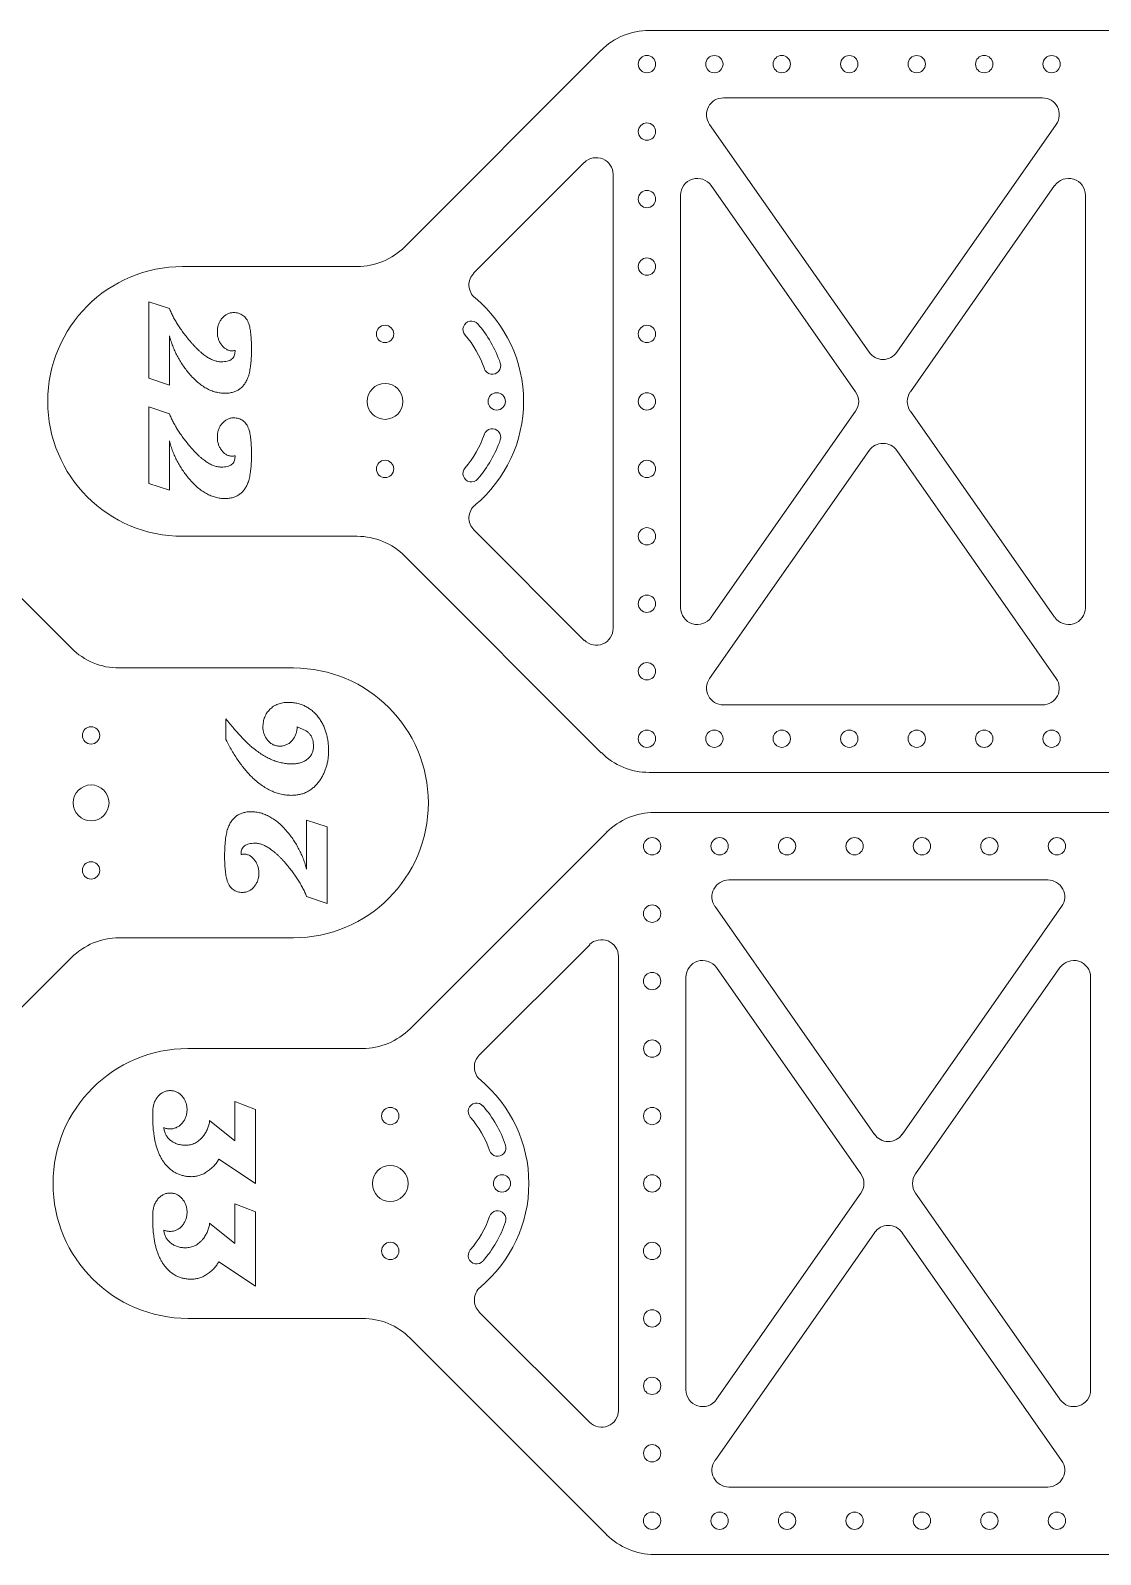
# Model space of a CAD drawing. Header units: inches. Extents: x 0.3 to 23.7, y 0.3 to 11.7.
# Drawn here: x 10.44 to 18.37, y 0.4 to 11.7 of the extents above; entities that cross this region are included whole.
import ezdxf

# ---------------------------------------------------------------- set-up
doc = ezdxf.new("R2010")
doc.units = ezdxf.units.IN
doc.header["$MEASUREMENT"] = 0
doc.layers.add('CUT', color=1, linetype='Continuous')

msp = doc.modelspace()

# ---------------------------------------------------------------- linework, layer by layer
at = {"layer": 'CUT', "linetype": 'Continuous', "lineweight": 15}
for p, q in [((22.616, 11.699), (15.027, 11.699)), ((14.673, 11.552), (13.216, 10.095)), ((17.943, 11.199), (15.578, 11.199)), ((15.476, 11.002), (16.658, 9.313)), ((16.863, 9.313), (18.045, 11.002)), ((14.547, 10.719), (13.729, 9.901)), ((14.761, 7.267), (14.761, 10.631)), ((16.558, 9.02), (15.488, 10.549)), ((18.033, 10.549), (16.964, 9.02)), ((15.261, 10.477), (15.261, 7.42)), ((18.261, 7.42), (18.261, 10.477)), ((12.863, 9.949), (11.57, 9.949)), ((11.32, 9.688), (11.472, 9.638)), ((11.32, 9.121), (11.32, 9.688)), ((11.472, 9.436), (11.472, 9.07)), ((11.958, 9.32), (11.958, 9.326)), ((11.472, 9.07), (11.32, 9.121)), ((11.32, 8.908), (11.472, 8.857)), ((11.32, 8.341), (11.32, 8.908)), ((15.488, 7.349), (16.558, 8.877)), ((16.964, 8.877), (18.033, 7.349)), ((11.472, 8.656), (11.472, 8.29)), ((10.745, 7.12), (9.288, 8.577)), ((11.958, 8.539), (11.958, 8.546)), ((16.658, 8.584), (15.476, 6.895)), ((18.045, 6.895), (16.863, 8.584)), ((11.472, 8.29), (11.32, 8.341)), ((11.57, 7.949), (12.863, 7.949)), ((13.729, 7.997), (14.547, 7.178)), ((13.216, 7.802), (14.673, 6.345)), ((12.391, 6.973), (11.099, 6.973)), ((15.578, 6.699), (17.943, 6.699)), ((11.891, 6.442), (11.891, 6.596)), ((15.027, 6.199), (22.616, 6.199)), ((22.655, 5.902), (15.066, 5.902)), ((12.489, 5.846), (12.641, 5.796)), ((12.489, 5.481), (12.489, 5.846)), ((12.641, 5.796), (12.641, 5.228)), ((14.713, 5.755), (13.256, 4.298)), ((12.003, 5.597), (12.003, 5.59)), ((17.983, 5.402), (15.618, 5.402)), ((12.641, 5.228), (12.489, 5.279)), ((15.516, 5.205), (16.698, 3.516)), ((16.903, 3.516), (18.085, 5.205)), ((11.099, 4.973), (12.391, 4.973)), ((14.587, 4.922), (13.769, 4.104)), ((9.288, 3.37), (10.745, 4.827)), ((14.8, 1.47), (14.8, 4.834)), ((16.598, 3.223), (15.528, 4.752)), ((18.073, 4.752), (17.003, 3.223)), ((15.3, 4.68), (15.3, 1.623)), ((18.3, 1.623), (18.3, 4.68)), ((12.902, 4.152), (11.609, 4.152)), ((11.957, 3.468), (11.957, 3.76)), ((11.957, 3.76), (12.109, 3.701)), ((11.77, 3.618), (11.957, 3.468)), ((12.109, 3.701), (12.109, 3.152)), ((12.109, 3.152), (11.838, 3.332)), ((15.528, 1.552), (16.598, 3.08)), ((17.003, 3.08), (18.073, 1.552)), ((11.957, 2.708), (11.957, 3)), ((11.957, 3), (12.109, 2.941)), ((12.109, 2.941), (12.109, 2.391)), ((11.77, 2.858), (11.957, 2.708)), ((16.698, 2.787), (15.516, 1.098)), ((18.085, 1.098), (16.903, 2.787)), ((12.109, 2.391), (11.838, 2.572)), ((11.609, 2.152), (12.902, 2.152)), ((13.769, 2.199), (14.587, 1.381)), ((13.256, 2.005), (14.713, 0.548)), ((15.618, 0.902), (17.983, 0.902)), ((15.066, 0.402), (22.655, 0.402))]:
    msp.add_line(p, q, dxfattribs=at)
for centre, radius in [((15.011, 11.449), 0.0643), ((15.511, 11.449), 0.0642), ((16.011, 11.449), 0.0643), ((16.511, 11.449), 0.0642), ((17.011, 11.449), 0.0642), ((17.511, 11.449), 0.0643), ((18.011, 11.449), 0.0642), ((15.011, 10.949), 0.0643), ((15.011, 10.449), 0.0642), ((15.011, 9.949), 0.0642), ((13.07, 9.449), 0.0642), ((15.011, 9.449), 0.0642), ((13.07, 8.949), 0.133), ((13.898, 8.949), 0.0642), ((15.011, 8.949), 0.0642), ((13.07, 8.449), 0.0643), ((15.011, 8.449), 0.0643), ((15.011, 7.949), 0.0642), ((15.011, 7.449), 0.0642), ((15.011, 6.949), 0.0642), ((10.891, 6.473), 0.0642), ((15.011, 6.449), 0.0643), ((15.511, 6.449), 0.0642), ((16.011, 6.449), 0.0642), ((16.511, 6.449), 0.0642), ((17.011, 6.449), 0.0642), ((17.511, 6.449), 0.0643), ((18.011, 6.449), 0.0642), ((10.891, 5.973), 0.133), ((15.05, 5.652), 0.0643), ((15.55, 5.652), 0.0642), ((16.05, 5.652), 0.0643), ((16.55, 5.652), 0.0642), ((17.05, 5.652), 0.0642), ((17.55, 5.652), 0.0643), ((18.05, 5.652), 0.0642), ((10.891, 5.473), 0.0642), ((15.05, 5.152), 0.0643), ((15.05, 4.652), 0.0643), ((15.05, 4.152), 0.0642), ((13.109, 3.652), 0.0642), ((15.05, 3.652), 0.0642), ((13.109, 3.152), 0.133), ((13.937, 3.152), 0.0642), ((15.05, 3.152), 0.0642), ((13.109, 2.652), 0.0643), ((15.05, 2.652), 0.0643), ((15.05, 2.152), 0.0642), ((15.05, 1.652), 0.0642), ((15.05, 1.152), 0.0642), ((15.05, 0.652), 0.0643), ((15.55, 0.652), 0.0642), ((16.05, 0.652), 0.0642), ((16.55, 0.652), 0.0642), ((17.05, 0.652), 0.0642), ((17.55, 0.652), 0.0643), ((18.05, 0.652), 0.0642)]:
    msp.add_circle(centre, radius, dxfattribs=at)
for centre, radius, start, end in [((15.027, 11.199), 0.5, 90, 135), ((15.578, 11.074), 0.125, 90, 214.992), ((17.943, 11.074), 0.125, 325.008, 90), ((14.636, 10.631), 0.125, 0, 135), ((15.386, 10.477), 0.125, 34.992, 180), ((18.136, 10.477), 0.125, 0, 145.008), ((12.863, 10.449), 0.5, 270, 315), ((11.57, 8.949), 1, 90, 270), ((13.817, 9.812), 0.125, 135, 230.1519), ((13.097, 8.949), 1, 309.8481, 50.1519), ((13.71, 9.482), 0.0625, 41.0184, 221.0184), ((13.097, 8.949), 0.875, 18.9816, 41.0184), ((13.097, 8.949), 0.75, 18.9816, 41.0184), ((16.761, 9.385), 0.125, 214.992, 325.008), ((13.865, 9.213), 0.0625, 198.9816, 18.9816), ((16.456, 8.949), 0.125, 325.008, 34.992), ((17.066, 8.949), 0.125, 145.008, 214.992), ((13.097, 8.949), 0.75, 318.9816, 341.0184), ((13.865, 8.684), 0.0625, 341.0184, 161.0184), ((13.097, 8.949), 0.875, 318.9816, 341.0184), ((16.761, 8.513), 0.125, 34.992, 145.008), ((13.71, 8.415), 0.0625, 138.9816, 318.9816), ((13.817, 8.085), 0.125, 129.8481, 225), ((12.863, 7.449), 0.5, 45, 90), ((15.386, 7.42), 0.125, 180, 325.008), ((18.136, 7.42), 0.125, 214.992, 0), ((14.636, 7.267), 0.125, 225, 0), ((11.099, 7.473), 0.5, 225, 270), ((12.391, 5.973), 1, 270, 90), ((15.578, 6.824), 0.125, 145.008, 270), ((17.943, 6.824), 0.125, 270, 34.992), ((15.027, 6.699), 0.5, 225, 270), ((15.066, 5.402), 0.5, 90, 135), ((15.618, 5.277), 0.125, 90, 214.992), ((17.983, 5.277), 0.125, 325.008, 90), ((11.099, 4.473), 0.5, 90, 135), ((14.675, 4.834), 0.125, 0, 135), ((15.425, 4.68), 0.125, 34.992, 180), ((18.175, 4.68), 0.125, 0, 145.008), ((12.902, 4.652), 0.5, 270, 315), ((11.609, 3.152), 1, 90, 270), ((13.857, 4.015), 0.125, 135, 230.1519), ((13.136, 3.152), 1, 309.8481, 50.1519), ((13.749, 3.685), 0.0625, 41.0184, 221.0184), ((13.136, 3.152), 0.75, 18.9816, 41.0184), ((13.136, 3.152), 0.875, 18.9816, 41.0184), ((16.8, 3.588), 0.125, 214.992, 325.008), ((13.904, 3.416), 0.0625, 198.9816, 18.9816), ((16.495, 3.152), 0.125, 325.008, 34.992), ((17.105, 3.152), 0.125, 145.008, 214.992), ((13.904, 2.887), 0.0625, 341.0184, 161.0184), ((13.136, 3.152), 0.75, 318.9816, 341.0184), ((13.136, 3.152), 0.875, 318.9816, 341.0184), ((16.8, 2.716), 0.125, 34.992, 145.008), ((13.749, 2.618), 0.0625, 138.9816, 318.9816), ((13.857, 2.288), 0.125, 129.8481, 225), ((12.902, 1.652), 0.5, 45, 90), ((15.425, 1.623), 0.125, 180, 325.008), ((18.175, 1.623), 0.125, 214.992, 0), ((14.675, 1.47), 0.125, 225, 0), ((15.618, 1.027), 0.125, 145.008, 270), ((17.983, 1.027), 0.125, 270, 34.992), ((15.066, 0.902), 0.5, 225, 270)]:
    msp.add_arc(centre, radius, start, end, dxfattribs=at)
for points, knots in [([(11.472, 9.638), (11.476, 9.628), (11.484, 9.607), (11.499, 9.577), (11.516, 9.547), (11.535, 9.516), (11.555, 9.486), (11.577, 9.455), (11.601, 9.424), (11.618, 9.403), (11.627, 9.393)], [0, 0, 0, 0, 0.111845, 0.227635, 0.345927, 0.468688, 0.595109, 0.725997, 0.860576, 1, 1, 1, 1]), ([(11.86, 9.564), (11.863, 9.567), (11.869, 9.574), (11.879, 9.583), (11.889, 9.59), (11.899, 9.597), (11.91, 9.601), (11.922, 9.605), (11.934, 9.607), (11.943, 9.607), (11.947, 9.607)], [0, 0, 0, 0, 0.136205, 0.26551, 0.391549, 0.513688, 0.632227, 0.752347, 0.875377, 1, 1, 1, 1]), ([(11.947, 9.607), (11.953, 9.607), (11.966, 9.607), (11.985, 9.603), (12.002, 9.596), (12.017, 9.587), (12.031, 9.575), (12.042, 9.561), (12.053, 9.544), (12.057, 9.531), (12.06, 9.525)], [0, 0, 0, 0, 0.1334943, 0.2579789, 0.3772073, 0.4934303, 0.6093878, 0.7309562, 0.8603139, 1, 1, 1, 1]), ([(11.827, 9.466), (11.827, 9.475), (11.828, 9.493), (11.834, 9.519), (11.845, 9.542), (11.855, 9.556), (11.86, 9.564)], [0, 0, 0, 0, 0.257355, 0.504836, 0.75006, 1, 1, 1, 1]), ([(12.06, 9.525), (12.061, 9.52), (12.065, 9.509), (12.069, 9.491), (12.072, 9.471), (12.075, 9.449), (12.077, 9.425), (12.079, 9.398), (12.08, 9.368), (12.08, 9.348), (12.08, 9.338)], [0, 0, 0, 0, 0.083538, 0.179134, 0.285419, 0.403779, 0.53428, 0.677076, 0.832286, 1, 1, 1, 1]), ([(11.618, 9.156), (11.609, 9.166), (11.593, 9.187), (11.569, 9.219), (11.548, 9.253), (11.529, 9.287), (11.512, 9.323), (11.496, 9.36), (11.483, 9.397), (11.476, 9.423), (11.472, 9.436)], [0, 0, 0, 0, 0.125793, 0.250369, 0.374648, 0.498462, 0.622833, 0.747248, 0.87305, 1, 1, 1, 1]), ([(11.627, 9.393), (11.632, 9.387), (11.643, 9.375), (11.658, 9.358), (11.674, 9.342), (11.689, 9.327), (11.704, 9.314), (11.719, 9.301), (11.734, 9.29), (11.748, 9.28), (11.762, 9.271), (11.776, 9.264), (11.79, 9.257), (11.803, 9.252), (11.817, 9.248), (11.83, 9.245), (11.843, 9.243), (11.851, 9.243), (11.855, 9.243)], [0, 0, 0, 0, 0.086236, 0.168783, 0.247671, 0.323385, 0.395208, 0.464029, 0.529163, 0.591846, 0.650793, 0.707271, 0.760951, 0.812531, 0.862074, 0.909376, 0.955432, 1, 1, 1, 1]), ([(11.858, 9.368), (11.853, 9.375), (11.843, 9.389), (11.834, 9.413), (11.827, 9.439), (11.827, 9.457), (11.827, 9.466)], [0, 0, 0, 0, 0.24476, 0.488975, 0.738461, 1, 1, 1, 1]), ([(11.855, 9.243), (11.863, 9.243), (11.878, 9.243), (11.9, 9.247), (11.918, 9.252), (11.933, 9.261), (11.944, 9.272), (11.953, 9.286), (11.958, 9.302), (11.958, 9.313), (11.958, 9.32)], [0, 0, 0, 0, 0.1655939, 0.3102323, 0.4380638, 0.5518857, 0.658894, 0.7641854, 0.8763115, 1, 1, 1, 1]), ([(11.938, 9.324), (11.934, 9.324), (11.927, 9.324), (11.915, 9.326), (11.904, 9.33), (11.894, 9.335), (11.884, 9.341), (11.875, 9.348), (11.866, 9.358), (11.861, 9.364), (11.858, 9.368)], [0, 0, 0, 0, 0.122964, 0.24273, 0.35974, 0.479229, 0.600763, 0.726965, 0.85955, 1, 1, 1, 1]), ([(11.958, 9.326), (11.954, 9.326), (11.948, 9.324), (11.941, 9.324), (11.938, 9.324)], [0, 0, 0, 0, 0.577947, 1, 1, 1, 1]), ([(12.08, 9.338), (12.08, 9.327), (12.08, 9.305), (12.079, 9.274), (12.077, 9.246), (12.074, 9.219), (12.071, 9.195), (12.067, 9.173), (12.063, 9.153), (12.059, 9.141), (12.057, 9.135)], [0, 0, 0, 0, 0.161484, 0.312241, 0.453113, 0.58273, 0.702049, 0.811165, 0.910307, 1, 1, 1, 1]), ([(11.884, 9.009), (11.872, 9.01), (11.849, 9.011), (11.814, 9.018), (11.779, 9.029), (11.745, 9.046), (11.712, 9.066), (11.68, 9.092), (11.648, 9.122), (11.628, 9.144), (11.618, 9.156)], [0, 0, 0, 0, 0.113161, 0.226776, 0.341575, 0.459976, 0.584075, 0.714175, 0.85294, 1, 1, 1, 1]), ([(12.057, 9.135), (12.055, 9.13), (12.052, 9.12), (12.045, 9.106), (12.038, 9.092), (12.03, 9.08), (12.022, 9.069), (12.013, 9.058), (12.003, 9.049), (11.992, 9.041), (11.981, 9.033), (11.969, 9.027), (11.957, 9.021), (11.944, 9.017), (11.93, 9.014), (11.915, 9.011), (11.9, 9.01), (11.89, 9.01), (11.884, 9.009)], [0, 0, 0, 0, 0.070545, 0.137968, 0.203214, 0.266012, 0.326974, 0.386914, 0.445802, 0.503076, 0.561662, 0.619541, 0.678718, 0.738989, 0.800569, 0.86482, 0.931163, 1, 1, 1, 1]), ([(11.472, 8.857), (11.476, 8.847), (11.484, 8.827), (11.499, 8.797), (11.516, 8.766), (11.535, 8.736), (11.555, 8.705), (11.577, 8.674), (11.601, 8.643), (11.618, 8.623), (11.627, 8.613)], [0, 0, 0, 0, 0.111845, 0.227635, 0.345927, 0.468688, 0.595109, 0.725997, 0.860576, 1, 1, 1, 1]), ([(11.86, 8.783), (11.863, 8.787), (11.869, 8.793), (11.879, 8.802), (11.889, 8.81), (11.899, 8.816), (11.91, 8.821), (11.922, 8.825), (11.934, 8.827), (11.943, 8.827), (11.947, 8.827)], [0, 0, 0, 0, 0.136205, 0.26551, 0.391549, 0.513688, 0.632227, 0.752347, 0.875377, 1, 1, 1, 1]), ([(11.947, 8.827), (11.953, 8.827), (11.966, 8.826), (11.985, 8.822), (12.002, 8.816), (12.017, 8.807), (12.031, 8.795), (12.042, 8.78), (12.053, 8.763), (12.057, 8.751), (12.06, 8.744)], [0, 0, 0, 0, 0.1334943, 0.2579789, 0.3772073, 0.4934303, 0.6093878, 0.7309562, 0.8603139, 1, 1, 1, 1]), ([(11.827, 8.686), (11.827, 8.695), (11.828, 8.713), (11.834, 8.738), (11.845, 8.762), (11.855, 8.776), (11.86, 8.783)], [0, 0, 0, 0, 0.257355, 0.504836, 0.75006, 1, 1, 1, 1]), ([(12.06, 8.744), (12.061, 8.739), (12.065, 8.728), (12.069, 8.711), (12.072, 8.691), (12.075, 8.669), (12.077, 8.644), (12.079, 8.617), (12.08, 8.588), (12.08, 8.568), (12.08, 8.557)], [0, 0, 0, 0, 0.083538, 0.179134, 0.285419, 0.403779, 0.53428, 0.677076, 0.832286, 1, 1, 1, 1]), ([(11.618, 8.375), (11.609, 8.386), (11.593, 8.406), (11.569, 8.439), (11.548, 8.472), (11.529, 8.507), (11.512, 8.542), (11.496, 8.579), (11.483, 8.617), (11.476, 8.643), (11.472, 8.656)], [0, 0, 0, 0, 0.125793, 0.250369, 0.374648, 0.498462, 0.622833, 0.747248, 0.87305, 1, 1, 1, 1]), ([(11.627, 8.613), (11.632, 8.606), (11.643, 8.595), (11.658, 8.577), (11.674, 8.562), (11.689, 8.547), (11.704, 8.533), (11.719, 8.521), (11.734, 8.51), (11.748, 8.5), (11.762, 8.491), (11.776, 8.483), (11.79, 8.477), (11.803, 8.471), (11.817, 8.467), (11.83, 8.464), (11.843, 8.463), (11.851, 8.462), (11.855, 8.462)], [0, 0, 0, 0, 0.086236, 0.168783, 0.247671, 0.323385, 0.395208, 0.464029, 0.529163, 0.591846, 0.650793, 0.707271, 0.760951, 0.812531, 0.862074, 0.909376, 0.955432, 1, 1, 1, 1]), ([(11.858, 8.588), (11.853, 8.595), (11.843, 8.609), (11.834, 8.633), (11.827, 8.659), (11.827, 8.677), (11.827, 8.686)], [0, 0, 0, 0, 0.24476, 0.488975, 0.738461, 1, 1, 1, 1]), ([(11.938, 8.543), (11.934, 8.543), (11.927, 8.544), (11.915, 8.546), (11.904, 8.549), (11.894, 8.554), (11.884, 8.56), (11.875, 8.568), (11.866, 8.577), (11.861, 8.584), (11.858, 8.588)], [0, 0, 0, 0, 0.122964, 0.24273, 0.35974, 0.479229, 0.600763, 0.726965, 0.85955, 1, 1, 1, 1]), ([(11.855, 8.462), (11.863, 8.462), (11.878, 8.463), (11.9, 8.466), (11.918, 8.472), (11.933, 8.481), (11.944, 8.492), (11.953, 8.505), (11.958, 8.522), (11.958, 8.533), (11.958, 8.539)], [0, 0, 0, 0, 0.165594, 0.310232, 0.438064, 0.551886, 0.658894, 0.764185, 0.876311, 1, 1, 1, 1]), ([(11.958, 8.546), (11.954, 8.545), (11.948, 8.544), (11.941, 8.543), (11.938, 8.543)], [0, 0, 0, 0, 0.577947, 1, 1, 1, 1]), ([(12.08, 8.557), (12.08, 8.546), (12.08, 8.525), (12.079, 8.494), (12.077, 8.465), (12.074, 8.439), (12.071, 8.414), (12.067, 8.392), (12.063, 8.372), (12.059, 8.36), (12.057, 8.354)], [0, 0, 0, 0, 0.161484, 0.312241, 0.453113, 0.58273, 0.702049, 0.811165, 0.910307, 1, 1, 1, 1]), ([(11.884, 8.229), (11.872, 8.229), (11.849, 8.23), (11.814, 8.238), (11.779, 8.249), (11.745, 8.265), (11.712, 8.286), (11.68, 8.311), (11.648, 8.341), (11.628, 8.364), (11.618, 8.375)], [0, 0, 0, 0, 0.113161, 0.226776, 0.341575, 0.459976, 0.584075, 0.714175, 0.85294, 1, 1, 1, 1]), ([(12.057, 8.354), (12.055, 8.349), (12.052, 8.339), (12.045, 8.325), (12.038, 8.312), (12.03, 8.3), (12.022, 8.288), (12.013, 8.278), (12.003, 8.269), (11.992, 8.26), (11.981, 8.253), (11.969, 8.246), (11.957, 8.241), (11.944, 8.237), (11.93, 8.233), (11.915, 8.231), (11.9, 8.229), (11.89, 8.229), (11.884, 8.229)], [0, 0, 0, 0, 0.070545, 0.137968, 0.203214, 0.266012, 0.326974, 0.386914, 0.445802, 0.503076, 0.561662, 0.619541, 0.678718, 0.738989, 0.800569, 0.86482, 0.931163, 1, 1, 1, 1]), ([(12.165, 6.535), (12.165, 6.542), (12.166, 6.555), (12.168, 6.574), (12.172, 6.592), (12.178, 6.609), (12.185, 6.625), (12.194, 6.64), (12.205, 6.654), (12.217, 6.667), (12.23, 6.679), (12.244, 6.689), (12.26, 6.699), (12.276, 6.706), (12.293, 6.711), (12.312, 6.715), (12.331, 6.718), (12.344, 6.718), (12.351, 6.718)], [0, 0, 0, 0, 0.067186, 0.132121, 0.194896, 0.256015, 0.3161, 0.375802, 0.435788, 0.49748, 0.558808, 0.619351, 0.67952, 0.740373, 0.802005, 0.865719, 0.931191, 1, 1, 1, 1]), ([(12.351, 6.718), (12.362, 6.718), (12.384, 6.717), (12.417, 6.712), (12.448, 6.703), (12.477, 6.691), (12.504, 6.676), (12.53, 6.657), (12.554, 6.635), (12.568, 6.618), (12.575, 6.609)], [0, 0, 0, 0, 0.132253, 0.259126, 0.382264, 0.502634, 0.623382, 0.745314, 0.870334, 1, 1, 1, 1]), ([(11.891, 6.596), (11.901, 6.584), (11.92, 6.56), (11.948, 6.526), (11.975, 6.495), (12.002, 6.465), (12.028, 6.439), (12.052, 6.414), (12.076, 6.392), (12.093, 6.379), (12.1, 6.373)], [0, 0, 0, 0, 0.15214, 0.296236, 0.432753, 0.561763, 0.682619, 0.795791, 0.901777, 1, 1, 1, 1]), ([(12.575, 6.609), (12.581, 6.601), (12.593, 6.584), (12.609, 6.556), (12.622, 6.528), (12.633, 6.497), (12.641, 6.466), (12.647, 6.433), (12.651, 6.399), (12.651, 6.375), (12.652, 6.363)], [0, 0, 0, 0, 0.120183, 0.239267, 0.359832, 0.481193, 0.605622, 0.732783, 0.863967, 1, 1, 1, 1]), ([(12.082, 6.165), (12.073, 6.175), (12.055, 6.193), (12.03, 6.223), (12.005, 6.254), (11.98, 6.288), (11.957, 6.324), (11.934, 6.361), (11.912, 6.401), (11.898, 6.428), (11.891, 6.442)], [0, 0, 0, 0, 0.112772, 0.22844, 0.347963, 0.470291, 0.596582, 0.727028, 0.861165, 1, 1, 1, 1]), ([(12.2, 6.437), (12.197, 6.441), (12.192, 6.448), (12.185, 6.459), (12.179, 6.47), (12.174, 6.483), (12.17, 6.495), (12.167, 6.508), (12.165, 6.521), (12.165, 6.531), (12.165, 6.535)], [0, 0, 0, 0, 0.126586, 0.249991, 0.372826, 0.495335, 0.617141, 0.742133, 0.868578, 1, 1, 1, 1]), ([(12.418, 6.536), (12.418, 6.531), (12.418, 6.522), (12.416, 6.508), (12.414, 6.496), (12.409, 6.483), (12.405, 6.471), (12.399, 6.459), (12.391, 6.448), (12.386, 6.441), (12.383, 6.438)], [0, 0, 0, 0, 0.131268, 0.257509, 0.382611, 0.504667, 0.626977, 0.749613, 0.873618, 1, 1, 1, 1]), ([(12.441, 6.527), (12.437, 6.528), (12.43, 6.531), (12.422, 6.534), (12.418, 6.536)], [0, 0, 0, 0, 0.491104, 1, 1, 1, 1]), ([(12.54, 6.394), (12.54, 6.403), (12.539, 6.418), (12.535, 6.441), (12.527, 6.461), (12.516, 6.479), (12.502, 6.495), (12.484, 6.508), (12.464, 6.519), (12.449, 6.524), (12.441, 6.527)], [0, 0, 0, 0, 0.137105, 0.264173, 0.383509, 0.499168, 0.614776, 0.73501, 0.862591, 1, 1, 1, 1]), ([(12.1, 6.373), (12.112, 6.364), (12.134, 6.347), (12.169, 6.324), (12.204, 6.305), (12.239, 6.289), (12.274, 6.277), (12.31, 6.269), (12.345, 6.263), (12.369, 6.262), (12.38, 6.262)], [0, 0, 0, 0, 0.141107, 0.276152, 0.405396, 0.530079, 0.651265, 0.769097, 0.88485, 1, 1, 1, 1]), ([(12.292, 6.394), (12.288, 6.394), (12.279, 6.394), (12.266, 6.396), (12.253, 6.4), (12.241, 6.404), (12.23, 6.411), (12.219, 6.418), (12.209, 6.427), (12.203, 6.434), (12.2, 6.437)], [0, 0, 0, 0, 0.127847, 0.252585, 0.374346, 0.495708, 0.615375, 0.740429, 0.868197, 1, 1, 1, 1]), ([(12.383, 6.438), (12.38, 6.434), (12.374, 6.427), (12.364, 6.418), (12.353, 6.411), (12.342, 6.405), (12.33, 6.4), (12.318, 6.396), (12.305, 6.394), (12.297, 6.394), (12.292, 6.394)], [0, 0, 0, 0, 0.134084, 0.26399, 0.386805, 0.509592, 0.629807, 0.751192, 0.874045, 1, 1, 1, 1]), ([(12.491, 6.294), (12.495, 6.297), (12.503, 6.303), (12.513, 6.314), (12.521, 6.325), (12.528, 6.337), (12.534, 6.35), (12.537, 6.364), (12.54, 6.379), (12.54, 6.389), (12.54, 6.394)], [0, 0, 0, 0, 0.128251, 0.251171, 0.371318, 0.492001, 0.61221, 0.737027, 0.865722, 1, 1, 1, 1]), ([(12.652, 6.363), (12.651, 6.352), (12.651, 6.331), (12.648, 6.299), (12.642, 6.268), (12.635, 6.239), (12.625, 6.21), (12.613, 6.184), (12.599, 6.158), (12.588, 6.142), (12.583, 6.134)], [0, 0, 0, 0, 0.135907, 0.267831, 0.395195, 0.519409, 0.641083, 0.761247, 0.880493, 1, 1, 1, 1]), ([(12.38, 6.262), (12.386, 6.262), (12.397, 6.262), (12.413, 6.264), (12.428, 6.266), (12.442, 6.27), (12.455, 6.274), (12.468, 6.28), (12.48, 6.286), (12.488, 6.292), (12.491, 6.294)], [0, 0, 0, 0, 0.140092, 0.275411, 0.4038, 0.528551, 0.650754, 0.76833, 0.884603, 1, 1, 1, 1]), ([(12.377, 6.029), (12.365, 6.029), (12.339, 6.03), (12.3, 6.037), (12.262, 6.047), (12.225, 6.063), (12.188, 6.082), (12.152, 6.106), (12.116, 6.133), (12.093, 6.155), (12.082, 6.165)], [0, 0, 0, 0, 0.116307, 0.232664, 0.349875, 0.470036, 0.594077, 0.722937, 0.858064, 1, 1, 1, 1]), ([(12.583, 6.134), (12.576, 6.126), (12.564, 6.109), (12.542, 6.088), (12.519, 6.07), (12.494, 6.055), (12.467, 6.043), (12.439, 6.035), (12.409, 6.03), (12.388, 6.029), (12.377, 6.029)], [0, 0, 0, 0, 0.131367, 0.257788, 0.380513, 0.500898, 0.621139, 0.742845, 0.868549, 1, 1, 1, 1]), ([(11.904, 5.782), (11.906, 5.787), (11.91, 5.797), (11.916, 5.811), (11.923, 5.825), (11.931, 5.837), (11.939, 5.848), (11.949, 5.858), (11.958, 5.868), (11.969, 5.876), (11.98, 5.884), (11.992, 5.89), (12.004, 5.895), (12.018, 5.9), (12.031, 5.903), (12.046, 5.906), (12.061, 5.907), (12.072, 5.907), (12.077, 5.907)], [0, 0, 0, 0, 0.070545, 0.137968, 0.203214, 0.266012, 0.326974, 0.386914, 0.445802, 0.503076, 0.561662, 0.619541, 0.678718, 0.738989, 0.800569, 0.86482, 0.931163, 1, 1, 1, 1]), ([(12.077, 5.907), (12.089, 5.907), (12.113, 5.906), (12.148, 5.899), (12.182, 5.887), (12.216, 5.871), (12.249, 5.85), (12.282, 5.825), (12.314, 5.795), (12.333, 5.773), (12.343, 5.761)], [0, 0, 0, 0, 0.113161, 0.226776, 0.341575, 0.459976, 0.584075, 0.714175, 0.85294, 1, 1, 1, 1]), ([(11.881, 5.579), (11.881, 5.59), (11.881, 5.612), (11.883, 5.642), (11.884, 5.671), (11.887, 5.698), (11.89, 5.722), (11.894, 5.744), (11.898, 5.764), (11.902, 5.776), (11.904, 5.782)], [0, 0, 0, 0, 0.161484, 0.312241, 0.453113, 0.58273, 0.702049, 0.811165, 0.910307, 1, 1, 1, 1]), ([(12.106, 5.674), (12.098, 5.674), (12.083, 5.674), (12.062, 5.67), (12.044, 5.664), (12.029, 5.656), (12.017, 5.645), (12.009, 5.631), (12.004, 5.615), (12.003, 5.603), (12.003, 5.597)], [0, 0, 0, 0, 0.1655939, 0.3102323, 0.4380638, 0.5518857, 0.658894, 0.7641854, 0.8763115, 1, 1, 1, 1]), ([(12.334, 5.524), (12.329, 5.53), (12.319, 5.542), (12.303, 5.559), (12.287, 5.575), (12.272, 5.589), (12.257, 5.603), (12.242, 5.615), (12.227, 5.626), (12.213, 5.637), (12.199, 5.645), (12.185, 5.653), (12.171, 5.66), (12.158, 5.665), (12.145, 5.669), (12.132, 5.672), (12.119, 5.674), (12.11, 5.674), (12.106, 5.674)], [0, 0, 0, 0, 0.086236, 0.168783, 0.247671, 0.323385, 0.395208, 0.464029, 0.529163, 0.591846, 0.650793, 0.707271, 0.760951, 0.812531, 0.862074, 0.909376, 0.955432, 1, 1, 1, 1]), ([(12.343, 5.761), (12.352, 5.751), (12.369, 5.73), (12.392, 5.698), (12.413, 5.664), (12.432, 5.629), (12.45, 5.594), (12.465, 5.557), (12.478, 5.519), (12.486, 5.493), (12.489, 5.481)], [0, 0, 0, 0, 0.125793, 0.250369, 0.374648, 0.498462, 0.622833, 0.747248, 0.87305, 1, 1, 1, 1]), ([(11.901, 5.392), (11.9, 5.397), (11.896, 5.408), (11.892, 5.425), (11.889, 5.445), (11.886, 5.467), (11.884, 5.492), (11.882, 5.519), (11.881, 5.548), (11.881, 5.569), (11.881, 5.579)], [0, 0, 0, 0, 0.083538, 0.179134, 0.285419, 0.403779, 0.53428, 0.677076, 0.832286, 1, 1, 1, 1]), ([(12.003, 5.59), (12.007, 5.591), (12.013, 5.593), (12.02, 5.593), (12.023, 5.593)], [0, 0, 0, 0, 0.577947, 1, 1, 1, 1]), ([(12.023, 5.593), (12.027, 5.593), (12.035, 5.593), (12.046, 5.591), (12.057, 5.587), (12.067, 5.582), (12.077, 5.576), (12.086, 5.568), (12.095, 5.559), (12.101, 5.552), (12.103, 5.549)], [0, 0, 0, 0, 0.122964, 0.24273, 0.35974, 0.479229, 0.600763, 0.726965, 0.85955, 1, 1, 1, 1]), ([(12.103, 5.549), (12.108, 5.542), (12.118, 5.528), (12.127, 5.503), (12.134, 5.478), (12.134, 5.46), (12.135, 5.45)], [0, 0, 0, 0, 0.24476, 0.488975, 0.738461, 1, 1, 1, 1]), ([(12.135, 5.45), (12.134, 5.441), (12.134, 5.424), (12.127, 5.398), (12.116, 5.374), (12.106, 5.36), (12.101, 5.353)], [0, 0, 0, 0, 0.257355, 0.504836, 0.75006, 1, 1, 1, 1]), ([(12.489, 5.279), (12.485, 5.289), (12.477, 5.309), (12.462, 5.339), (12.445, 5.37), (12.427, 5.4), (12.406, 5.431), (12.384, 5.462), (12.36, 5.493), (12.343, 5.513), (12.334, 5.524)], [0, 0, 0, 0, 0.111845, 0.227635, 0.345927, 0.468688, 0.595109, 0.725997, 0.860576, 1, 1, 1, 1]), ([(12.015, 5.309), (12.008, 5.31), (11.995, 5.31), (11.976, 5.314), (11.959, 5.321), (11.944, 5.33), (11.93, 5.341), (11.919, 5.356), (11.909, 5.373), (11.904, 5.386), (11.901, 5.392)], [0, 0, 0, 0, 0.1334943, 0.2579789, 0.3772073, 0.4934303, 0.6093878, 0.7309562, 0.8603139, 1, 1, 1, 1]), ([(12.101, 5.353), (12.098, 5.35), (12.092, 5.343), (12.083, 5.334), (12.073, 5.326), (12.062, 5.32), (12.051, 5.315), (12.039, 5.312), (12.027, 5.31), (12.019, 5.309), (12.015, 5.309)], [0, 0, 0, 0, 0.136205, 0.26551, 0.391549, 0.513688, 0.632227, 0.752347, 0.875377, 1, 1, 1, 1]), ([(11.349, 3.7), (11.35, 3.709), (11.352, 3.727), (11.359, 3.752), (11.371, 3.776), (11.381, 3.79), (11.387, 3.797)], [0, 0, 0, 0, 0.257552, 0.505003, 0.749634, 1, 1, 1, 1]), ([(11.387, 3.797), (11.39, 3.801), (11.396, 3.807), (11.406, 3.816), (11.417, 3.824), (11.428, 3.83), (11.44, 3.835), (11.452, 3.838), (11.464, 3.84), (11.473, 3.841), (11.478, 3.841)], [0, 0, 0, 0, 0.133498, 0.262908, 0.387096, 0.508301, 0.629812, 0.750213, 0.873549, 1, 1, 1, 1]), ([(11.478, 3.841), (11.482, 3.841), (11.491, 3.84), (11.503, 3.838), (11.516, 3.835), (11.527, 3.83), (11.539, 3.824), (11.549, 3.816), (11.559, 3.807), (11.565, 3.8), (11.568, 3.797)], [0, 0, 0, 0, 0.127654, 0.250684, 0.372245, 0.492049, 0.613685, 0.738796, 0.866747, 1, 1, 1, 1]), ([(11.568, 3.797), (11.571, 3.793), (11.577, 3.786), (11.583, 3.775), (11.589, 3.764), (11.594, 3.752), (11.598, 3.739), (11.601, 3.726), (11.602, 3.713), (11.603, 3.704), (11.603, 3.699)], [0, 0, 0, 0, 0.1263155, 0.2516203, 0.373058, 0.4961888, 0.6181812, 0.7438089, 0.8694097, 1, 1, 1, 1]), ([(11.358, 3.507), (11.356, 3.522), (11.352, 3.552), (11.348, 3.598), (11.348, 3.648), (11.349, 3.682), (11.349, 3.7)], [0, 0, 0, 0, 0.2275, 0.469495, 0.726521, 1, 1, 1, 1]), ([(11.603, 3.699), (11.603, 3.695), (11.602, 3.686), (11.601, 3.672), (11.598, 3.659), (11.594, 3.646), (11.589, 3.634), (11.583, 3.622), (11.576, 3.611), (11.571, 3.604), (11.568, 3.601)], [0, 0, 0, 0, 0.130793, 0.258107, 0.382502, 0.506568, 0.628491, 0.75006, 0.874924, 1, 1, 1, 1]), ([(11.72, 3.5), (11.724, 3.505), (11.731, 3.514), (11.74, 3.528), (11.748, 3.542), (11.755, 3.557), (11.76, 3.572), (11.765, 3.587), (11.768, 3.602), (11.769, 3.613), (11.77, 3.618)], [0, 0, 0, 0, 0.133574, 0.263513, 0.389448, 0.513666, 0.636789, 0.757933, 0.879078, 1, 1, 1, 1]), ([(11.44, 3.296), (11.435, 3.303), (11.425, 3.317), (11.411, 3.339), (11.399, 3.363), (11.388, 3.389), (11.378, 3.416), (11.37, 3.445), (11.363, 3.475), (11.359, 3.496), (11.358, 3.507)], [0, 0, 0, 0, 0.110425, 0.224095, 0.341674, 0.462856, 0.588459, 0.720266, 0.857369, 1, 1, 1, 1]), ([(11.43, 3.567), (11.431, 3.562), (11.431, 3.553), (11.435, 3.539), (11.439, 3.526), (11.444, 3.514), (11.452, 3.502), (11.46, 3.491), (11.47, 3.481), (11.477, 3.475), (11.481, 3.471)], [0, 0, 0, 0, 0.128491, 0.252221, 0.374862, 0.495017, 0.616841, 0.740441, 0.867025, 1, 1, 1, 1]), ([(11.477, 3.557), (11.472, 3.557), (11.464, 3.557), (11.452, 3.559), (11.441, 3.562), (11.434, 3.565), (11.43, 3.567)], [0, 0, 0, 0, 0.25987, 0.508795, 0.756561, 1, 1, 1, 1]), ([(11.568, 3.601), (11.565, 3.597), (11.559, 3.591), (11.549, 3.582), (11.538, 3.574), (11.527, 3.568), (11.515, 3.563), (11.503, 3.559), (11.49, 3.557), (11.481, 3.557), (11.477, 3.557)], [0, 0, 0, 0, 0.133558, 0.260824, 0.385263, 0.506248, 0.626808, 0.749169, 0.87303, 1, 1, 1, 1]), ([(11.481, 3.471), (11.485, 3.469), (11.493, 3.463), (11.505, 3.455), (11.518, 3.449), (11.532, 3.444), (11.546, 3.44), (11.561, 3.437), (11.576, 3.436), (11.587, 3.436), (11.592, 3.435)], [0, 0, 0, 0, 0.122565, 0.2441, 0.365284, 0.486497, 0.609872, 0.736293, 0.866434, 1, 1, 1, 1]), ([(11.592, 3.435), (11.598, 3.436), (11.61, 3.436), (11.628, 3.439), (11.645, 3.444), (11.662, 3.451), (11.678, 3.461), (11.693, 3.472), (11.707, 3.485), (11.716, 3.495), (11.72, 3.5)], [0, 0, 0, 0, 0.124602, 0.245606, 0.365408, 0.484533, 0.606566, 0.732706, 0.862919, 1, 1, 1, 1]), ([(11.639, 3.202), (11.629, 3.203), (11.609, 3.203), (11.58, 3.208), (11.553, 3.215), (11.527, 3.225), (11.503, 3.239), (11.48, 3.255), (11.459, 3.274), (11.447, 3.289), (11.44, 3.296)], [0, 0, 0, 0, 0.132287, 0.259665, 0.383, 0.503493, 0.624273, 0.745867, 0.870916, 1, 1, 1, 1]), ([(11.838, 3.332), (11.833, 3.324), (11.823, 3.306), (11.803, 3.283), (11.781, 3.261), (11.764, 3.249), (11.755, 3.242)], [0, 0, 0, 0, 0.243274, 0.487968, 0.739644, 1, 1, 1, 1]), ([(11.755, 3.242), (11.745, 3.236), (11.727, 3.224), (11.698, 3.212), (11.668, 3.204), (11.648, 3.203), (11.639, 3.202)], [0, 0, 0, 0, 0.271647, 0.525791, 0.765589, 1, 1, 1, 1]), ([(11.387, 3.037), (11.39, 3.041), (11.396, 3.047), (11.406, 3.056), (11.417, 3.064), (11.428, 3.07), (11.44, 3.075), (11.452, 3.078), (11.464, 3.08), (11.473, 3.081), (11.478, 3.081)], [0, 0, 0, 0, 0.133498, 0.262908, 0.387096, 0.508301, 0.629812, 0.750213, 0.873549, 1, 1, 1, 1]), ([(11.478, 3.081), (11.482, 3.081), (11.491, 3.08), (11.503, 3.078), (11.516, 3.075), (11.527, 3.07), (11.539, 3.064), (11.549, 3.056), (11.559, 3.047), (11.565, 3.04), (11.568, 3.037)], [0, 0, 0, 0, 0.127654, 0.250684, 0.372245, 0.492049, 0.613685, 0.738796, 0.866747, 1, 1, 1, 1]), ([(11.358, 2.747), (11.356, 2.761), (11.352, 2.791), (11.348, 2.838), (11.348, 2.888), (11.349, 2.922), (11.349, 2.939)], [0, 0, 0, 0, 0.2275, 0.469495, 0.726521, 1, 1, 1, 1]), ([(11.349, 2.939), (11.35, 2.949), (11.352, 2.966), (11.359, 2.992), (11.371, 3.016), (11.381, 3.03), (11.387, 3.037)], [0, 0, 0, 0, 0.257552, 0.505003, 0.749634, 1, 1, 1, 1]), ([(11.568, 3.037), (11.571, 3.033), (11.577, 3.026), (11.583, 3.015), (11.589, 3.004), (11.594, 2.992), (11.598, 2.979), (11.601, 2.966), (11.602, 2.953), (11.603, 2.944), (11.603, 2.939)], [0, 0, 0, 0, 0.126315, 0.25162, 0.373058, 0.496189, 0.618181, 0.743809, 0.86941, 1, 1, 1, 1]), ([(11.603, 2.939), (11.603, 2.935), (11.602, 2.925), (11.601, 2.912), (11.598, 2.899), (11.594, 2.886), (11.589, 2.874), (11.583, 2.862), (11.576, 2.851), (11.571, 2.844), (11.568, 2.841)], [0, 0, 0, 0, 0.130793, 0.258107, 0.382502, 0.506568, 0.628491, 0.75006, 0.874924, 1, 1, 1, 1]), ([(11.568, 2.841), (11.565, 2.837), (11.559, 2.83), (11.549, 2.821), (11.538, 2.814), (11.527, 2.808), (11.515, 2.803), (11.503, 2.799), (11.49, 2.797), (11.481, 2.797), (11.477, 2.797)], [0, 0, 0, 0, 0.133558, 0.260824, 0.385263, 0.506248, 0.626808, 0.749169, 0.87303, 1, 1, 1, 1]), ([(11.72, 2.74), (11.724, 2.745), (11.731, 2.754), (11.74, 2.768), (11.748, 2.782), (11.755, 2.797), (11.76, 2.812), (11.765, 2.827), (11.768, 2.842), (11.769, 2.852), (11.77, 2.858)], [0, 0, 0, 0, 0.133574, 0.263513, 0.389448, 0.513666, 0.636789, 0.757933, 0.879078, 1, 1, 1, 1]), ([(11.44, 2.536), (11.435, 2.543), (11.425, 2.557), (11.411, 2.579), (11.399, 2.603), (11.388, 2.628), (11.378, 2.656), (11.37, 2.685), (11.363, 2.715), (11.359, 2.736), (11.358, 2.747)], [0, 0, 0, 0, 0.110425, 0.224095, 0.341674, 0.462856, 0.588459, 0.720266, 0.857369, 1, 1, 1, 1]), ([(11.43, 2.807), (11.431, 2.802), (11.431, 2.792), (11.435, 2.779), (11.439, 2.766), (11.444, 2.753), (11.452, 2.742), (11.46, 2.731), (11.47, 2.721), (11.477, 2.714), (11.481, 2.711)], [0, 0, 0, 0, 0.128491, 0.252221, 0.374862, 0.495017, 0.616841, 0.740441, 0.867025, 1, 1, 1, 1]), ([(11.477, 2.797), (11.472, 2.797), (11.464, 2.797), (11.452, 2.799), (11.441, 2.802), (11.434, 2.805), (11.43, 2.807)], [0, 0, 0, 0, 0.25987, 0.508795, 0.756561, 1, 1, 1, 1]), ([(11.481, 2.711), (11.485, 2.708), (11.493, 2.703), (11.505, 2.695), (11.518, 2.689), (11.532, 2.684), (11.546, 2.68), (11.561, 2.677), (11.576, 2.676), (11.587, 2.675), (11.592, 2.675)], [0, 0, 0, 0, 0.122565, 0.2441, 0.365284, 0.486497, 0.609872, 0.736293, 0.866434, 1, 1, 1, 1]), ([(11.592, 2.675), (11.598, 2.675), (11.61, 2.676), (11.628, 2.679), (11.645, 2.684), (11.662, 2.691), (11.678, 2.7), (11.693, 2.712), (11.707, 2.725), (11.716, 2.735), (11.72, 2.74)], [0, 0, 0, 0, 0.124602, 0.245606, 0.365408, 0.484533, 0.606566, 0.732706, 0.862919, 1, 1, 1, 1]), ([(11.639, 2.442), (11.629, 2.442), (11.609, 2.443), (11.58, 2.447), (11.553, 2.455), (11.527, 2.465), (11.503, 2.478), (11.48, 2.495), (11.459, 2.514), (11.447, 2.529), (11.44, 2.536)], [0, 0, 0, 0, 0.132287, 0.259665, 0.383, 0.503493, 0.624273, 0.745867, 0.870916, 1, 1, 1, 1]), ([(11.838, 2.572), (11.833, 2.563), (11.823, 2.546), (11.803, 2.523), (11.781, 2.501), (11.764, 2.488), (11.755, 2.482)], [0, 0, 0, 0, 0.243274, 0.487968, 0.739644, 1, 1, 1, 1]), ([(11.755, 2.482), (11.745, 2.476), (11.727, 2.464), (11.698, 2.452), (11.668, 2.444), (11.648, 2.443), (11.639, 2.442)], [0, 0, 0, 0, 0.271647, 0.525791, 0.765589, 1, 1, 1, 1])]:
    msp.add_open_spline(points, degree=3, knots=knots, dxfattribs=at)

doc.saveas('drawing.dxf')
